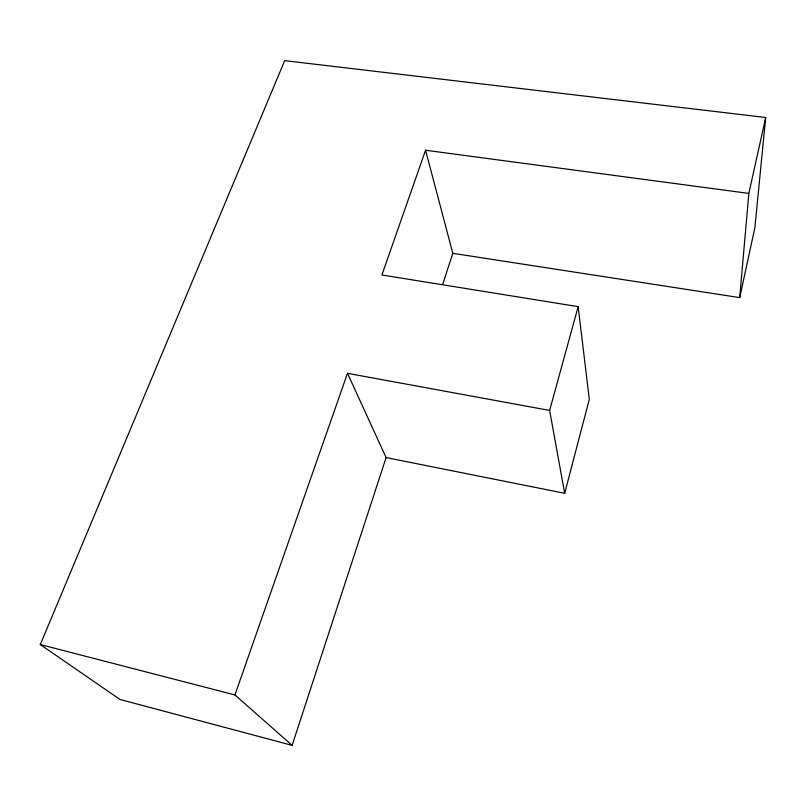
<?xml version="1.0" encoding="UTF-8"?>
<svg xmlns="http://www.w3.org/2000/svg" width="806" height="806" viewBox="0 0 806 806"><rect width="100%" height="100%" fill="white"/><g stroke="black" fill="none" stroke-linecap="round" stroke-linejoin="round"><path stroke-width="1.21" d="M748.845 193.41L425.568 150.238L452.811 253.316L739.707 297.615L748.845 193.41L765.7 117.485L284.699 60.641L40.3 644.548L119.923 699.447L292.125 745.359L386.114 457.566L347.487 373.319L549.632 410.435L564.684 493.292L386.114 457.566M765.7 117.485L754.869 227.745L739.707 297.615M564.684 493.292L589.307 399.302L578.154 306.643L381.903 274.977L425.568 150.238M549.632 410.435L578.154 306.643M442.675 284.377L452.811 253.316M292.125 745.359L234.929 694.933L347.487 373.319M40.3 644.548L234.929 694.933"/></g></svg>
